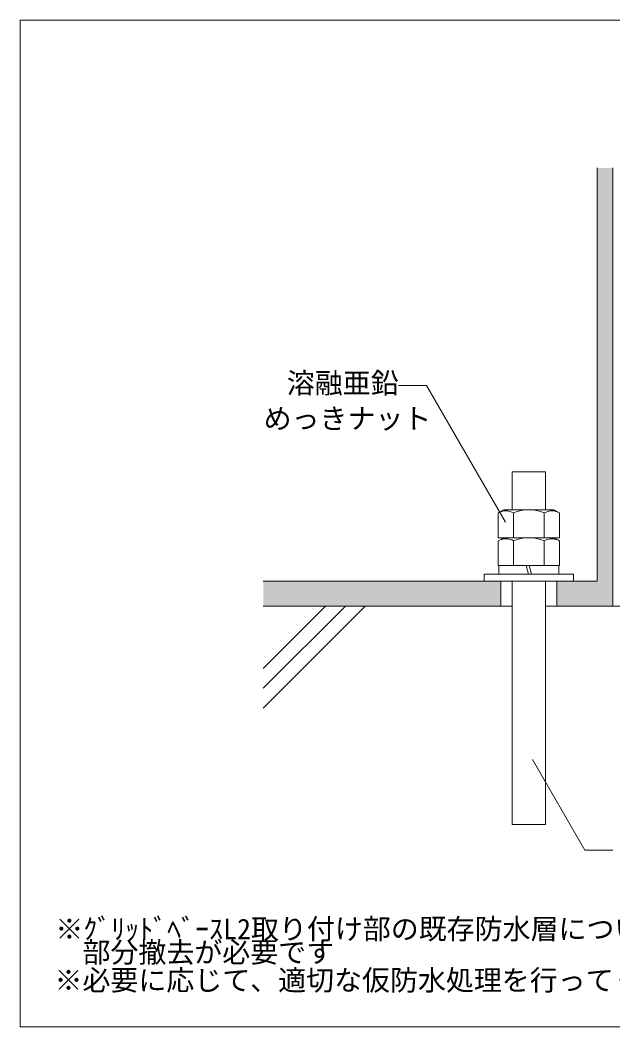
# Model space of a CAD drawing. Units: millimetres on the paper, with parts at other scales. Extents: x -135 to 135, y -94 to 92.
# Drawn here: x -135 to -29, y -88 to 92 of the extents above; entities that cross this region are included whole.
import ezdxf
from ezdxf.enums import TextEntityAlignment as Align

# ---------------------------------------------------------------- set-up
doc = ezdxf.new("R2010")
doc.units = ezdxf.units.MM
for name, color, linetype, lineweight in [('1-8_下地など', 7, 'Continuous', 9), ('1-A_元図・躯体', 7, 'Continuous', 9), ('E-1', 7, 'Continuous', 9), ('F-F', 7, 'Continuous', 9)]:
    doc.layers.add(name, color=color, linetype=linetype, lineweight=lineweight)
doc.layers.add('1-9_下地鋼板', color=9, linetype='Continuous')
doc.styles.add('ＭＳ ゴシック', font='')
doc.styles.get('ＭＳ ゴシック').set_extended_font_data('MS Gothic')

msp = doc.modelspace()

# ---------------------------------------------------------------- linework, layer by layer
at = {"layer": '1-8_下地など'}
for p, q in [((-31.755, 65.586), (-31.755, -8.289)), ((-29.005, -12.789), (-29.005, 65.586)), ((-47.005, 11.211), (-47.005, 4.461)), ((-47.005, 11.211), (-41.005, 11.211)), ((-41.005, 11.211), (-41.005, 4.461)), ((-49.49, 3.892), (-48.505, 4.461)), ((-49.49, -0.539), (-49.49, 3.892)), ((-39.505, 4.461), (-48.505, 4.461)), ((-46.747, -0.539), (-46.747, 3.892)), ((-41.263, -0.539), (-41.263, 3.892)), ((-38.52, 3.892), (-39.505, 4.461)), ((-38.52, -0.539), (-38.52, 3.892)), ((-49.49, -1.108), (-48.505, -0.539)), ((-38.52, -0.539), (-49.49, -0.539)), ((-49.49, -5.539), (-49.49, -1.108)), ((-39.505, -0.539), (-48.505, -0.539)), ((-46.747, -5.539), (-46.747, -1.108)), ((-41.263, -5.539), (-41.263, -1.108)), ((-38.52, -1.108), (-39.505, -0.539)), ((-38.52, -5.539), (-38.52, -1.108)), ((-38.52, -5.539), (-49.49, -5.539)), ((-49.38, -5.539), (-38.63, -5.539)), ((-44.089, -7.039), (-44.491, -5.539)), ((-43.519, -7.039), (-43.921, -5.539)), ((-38.63, -5.539), (-38.63, -7.039)), ((-36.005, -7.039), (-36.005, -8.289)), ((-49.005, -8.289), (-91.505, -8.289)), ((-52.005, -8.289), (-36.005, -8.289)), ((-49.005, -8.289), (-49.005, -12.789)), ((-47.005, -8.289), (-47.005, -51.789)), ((-41.005, -8.289), (-41.005, -51.789)), ((-39.005, -12.789), (-39.005, -8.289)), ((-31.755, -8.289), (-39.005, -8.289)), ((-49.005, -12.789), (-91.505, -12.789)), ((-29.005, -12.789), (-39.005, -12.789)), ((-41.005, -51.789), (-47.005, -51.789))]:
    msp.add_line(p, q, dxfattribs=at)
for points in [[(-52.005, -8.289), (-52.005, -7.039), (-36.005, -7.039)], [(-49.38, -5.539), (-49.38, -7.039), (-38.63, -7.039)]]:
    msp.add_lwpolyline(points, dxfattribs=at)
for centre, radius, start, end in [((-48.119, 1.517), 2.742, 60.00001, 119.99999), ((-44.005, -2.437), 6.898, 66.57346, 113.42654), ((-39.891, 1.517), 2.742, 60.00001, 119.99999), ((-48.119, -3.483), 2.742, 60.00001, 119.99999), ((-44.005, -7.437), 6.898, 66.57346, 113.42654), ((-39.891, -3.483), 2.742, 60.00001, 119.99999)]:
    msp.add_arc(centre, radius, start, end, dxfattribs=at)
at = {"layer": '1-9_下地鋼板'}
for points in [[(-29.005, -12.789), (-29.005, 65.586), (-31.755, 65.586)], [(-29.005, -12.789), (-31.755, 65.586), (-31.755, -8.289)], [(-91.505, -8.289), (-49.005, -8.289), (-91.505, -12.789), (-49.005, -12.789)], [(-39.005, -8.289), (-39.005, -12.789), (-29.005, -12.789)], [(-29.005, -12.789), (-31.755, -8.289), (-39.005, -8.289)], [(-29.005, -12.789), (-39.005, -8.289), (-39.005, -8.289)]]:
    msp.add_solid(points, dxfattribs=at)
at = {"layer": '1-A_元図・躯体'}
for p, q in [((-91.505, -12.789), (-47.005, -12.789)), ((-80.362, -12.789), (-91.505, -23.932)), ((-76.827, -12.789), (-91.505, -27.467)), ((-73.291, -12.789), (-91.505, -31.003)), ((-41.005, -12.789), (103.18, -12.789))]:
    msp.add_line(p, q, dxfattribs=at)
at = {"layer": 'E-1'}
for p, q in [((-43.352, -40.185), (-33.992, -56.396)), ((-33.992, -56.396), (-28.992, -56.396))]:
    msp.add_line(p, q, dxfattribs=at)
msp.add_lwpolyline([(-48.17, 2.218), (-62.292, 26.677), (-67.292, 26.677)], dxfattribs=at)
at = {"layer": 'F-F'}
msp.add_line((-135, 92), (-135, -88), dxfattribs=at)
msp.add_lwpolyline([(-135, 92), (135, 92), (135, -88), (-135, -88)], dxfattribs=at)

# ---------------------------------------------------------------- texts
at = {"layer": 'E-1', "style": 'ＭＳ ゴシック'}
for s, p in [('溶融亜鉛', (-87.292, 24.177)), ('めっきナット', (-91.45, 17.84)), ('※ｸﾞﾘｯﾄﾞﾍﾞｰｽL2取り付け部の既存防水層については', (-128.693, -73.427)), ('\u3000部分撤去が必要です', (-128.845, -77.589)), ('※必要に応じて、適切な仮防水処理を行ってください。', (-128.845, -82.589))]:
    msp.add_text(s, height=3.666, dxfattribs=at).set_placement(p, align=Align.BOTTOM_LEFT)

doc.saveas('drawing.dxf')
